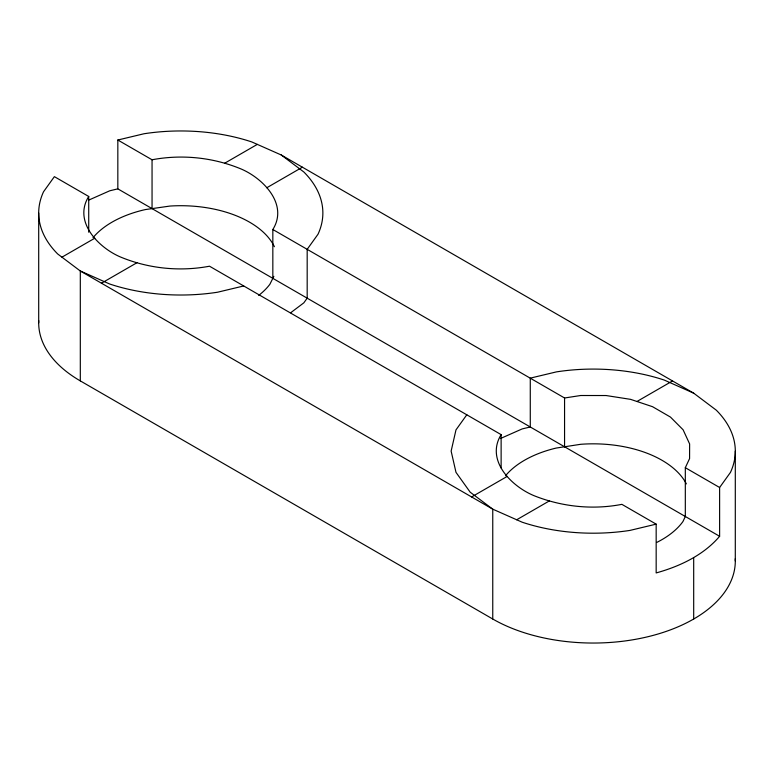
<?xml version="1.0" encoding="UTF-8"?>
<svg xmlns="http://www.w3.org/2000/svg" width="774" height="774" viewBox="0 0 774 774"><rect width="100%" height="100%" fill="white"/><g stroke="black" fill="none" stroke-linecap="round" stroke-linejoin="round"><path stroke-width="1.16" d="M656.168 524.143L629.997 530.403A142.077 82.025 0 0 1 522.179 522.208L492.757 509.166L80.312 270.997L57.731 254.007A142.077 82.025 0 0 1 43.538 191.758L54.383 176.646L88.72 196.47C73.085 221.451 98.027 247.283 120.134 256.852C148.202 268.597 179.626 271.858 209.512 266.208L501.126 434.63C485.346 460.298 511.256 486.188 533.896 495.631C561.624 506.757 592.507 510.056 621.88 504.348L656.168 524.143L656.168 572.934C679.678 566.452 703.672 555.142 719.617 536.295L719.617 487.504L730.462 472.392A142.077 82.025 0 0 0 716.269 410.152L693.688 393.163L281.243 154.984L251.821 141.952A142.077 82.025 0 0 0 144.003 133.757L117.832 140.017L117.832 188.856L719.617 536.295M656.623 542.497A97.214 56.125 0 0 0 682.958 521.531L685.319 516.49L685.319 467.699L689.576 458.595L689.624 443.947L683.103 429.783L670.458 417.08L652.54 406.698L630.587 399.355L606.09 395.533L580.713 395.504L564.565 397.991L272.835 229.501C288.479 204.52 263.537 178.688 241.43 169.119C213.363 157.383 181.938 154.123 152.052 159.773L117.832 140.017M273.851 276.318L269.865 284.3A97.214 56.125 0 0 1 258.69 295.407M466.819 414.767L455.983 429.88L451.136 451.107L455.983 472.343L470.176 492.177L492.757 509.166L492.757 619.016A142.077 82.025 0 0 0 649.376 636.363A142.077 82.025 0 0 0 735.252 558.77M290.656 312.764L303.824 302.847L307.181 298.174L307.181 249.334L318.017 234.222A142.077 82.025 0 0 0 303.824 171.973L281.243 154.984M61.949 257.171L94.796 238.208M224.605 163.266L257.307 144.38M101.462 283.207L136.959 262.715M266.759 187.772L302.402 167.194M471.598 496.956L507.183 476.416M636.963 401.483L672.538 380.953M516.693 519.77L549.472 500.846M89.029 199.973L109.744 190.791L117.832 188.856M500.381 438.568L522.179 428.912L530.277 426.977L530.277 378.138L556.448 371.878A142.077 82.025 0 0 1 664.256 380.073L693.688 393.163M243.723 285.964L217.552 292.224A142.077 82.025 0 0 1 109.744 284.029L80.312 270.997L80.312 380.895L492.757 619.016M685.319 467.699L719.617 487.504M735.3 451.165L735.3 561.015M693.688 557.957L693.688 619.016M564.565 397.991L564.565 446.772M501.126 434.63L501.126 467.951M272.835 229.501L272.835 278.35M152.052 159.773L152.052 208.612M88.72 196.47L88.72 232.21M38.7 212.985L38.7 322.893M80.312 380.895A142.077 82.025 0 0 1 38.748 320.649M505.548 475.71A97.214 56.125 0 0 1 556.187 448.059L580.713 444.295A97.214 56.125 0 0 1 686.364 483.885M93.006 237.705A97.214 56.125 0 0 1 145.309 209.58L169.941 206.058A97.214 56.125 0 0 1 274.393 246.703"/></g></svg>
